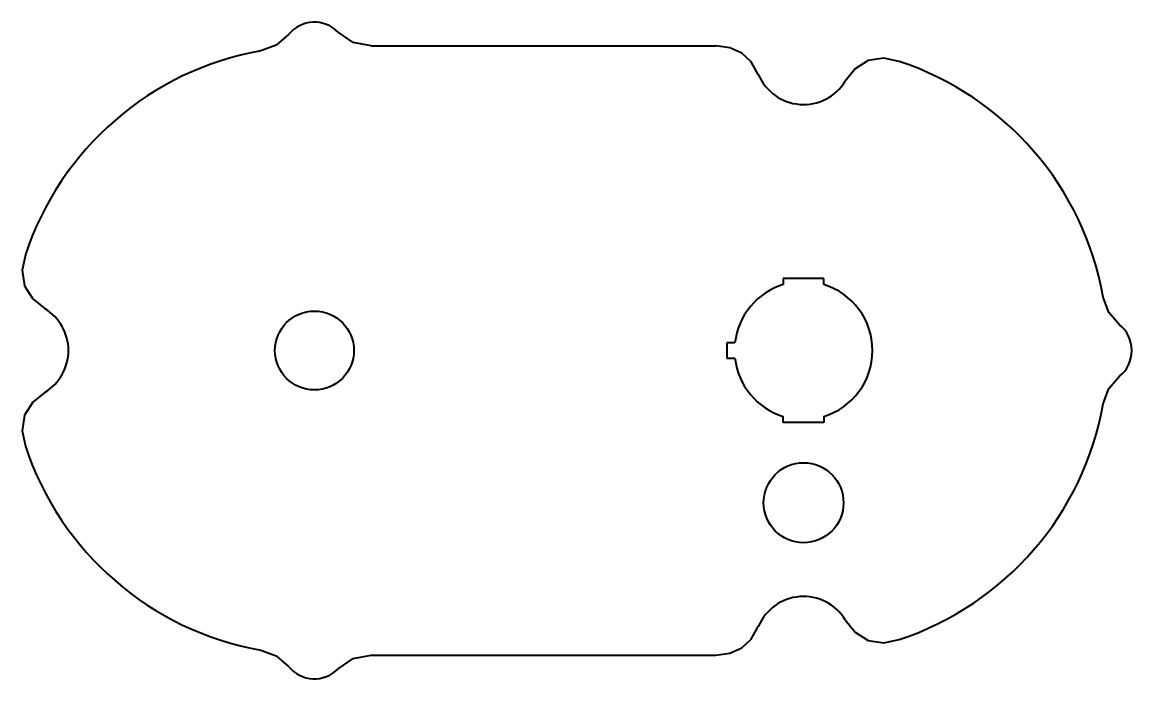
# Model space of a CAD drawing. Header units: inches. Extents: x -31 to 86, y -34 to 34.
import ezdxf

# ---------------------------------------------------------------- set-up
doc = ezdxf.new("R2010")
doc.units = ezdxf.units.IN
doc.header["$MEASUREMENT"] = 0
doc.layers.add('Visible', color=7, linetype='Continuous', lineweight=40)

msp = doc.modelspace()

# ---------------------------------------------------------------- linework, layer by layer
at = {"layer": 'Visible'}
for p, q in [((5.96, 32), (42.17, 32)), ((49.27, 7.55), (49.27, 6.93)), ((53.52, 7.55), (49.27, 7.55)), ((53.52, 6.93), (53.52, 7.55)), ((43.35, 0.8), (43.35, -0.8)), ((44.19, 0.8), (43.35, 0.8)), ((43.35, -0.8), (44.19, -0.8)), ((49.27, -7.55), (49.27, -6.93)), ((53.52, -6.93), (53.52, -7.55)), ((53.52, -7.55), (49.27, -7.55)), ((5.96, -32), (42.17, -32))]:
    msp.add_line(p, q, dxfattribs=at)
at = {"layer": 'Visible', "flags": 128}
for points in [[(-2.71, 33.21), (-4.01, 32.09), (-5.62, 31.5)], [(5.96, 32), (4.08, 32.36), (2.5, 33.45)], [(46.65, 29.02), (45.9, 30.32), (44.91, 31.25), (43.66, 31.81), (42.17, 32)], [(61.45, 30.38), (59.84, 30.71), (58.2, 30.46), (56.82, 29.61), (55.79, 28.31)], [(-30.38, 10.05), (-30.71, 8.44), (-30.46, 6.8), (-29.61, 5.42), (-28.31, 4.39)], [(84.61, 2.71), (83.49, 4.01), (82.9, 5.62)], [(82.9, -5.62), (83.49, -4.01), (84.61, -2.71)], [(-28.31, -4.39), (-29.6, -5.42), (-30.46, -6.8), (-30.71, -8.43), (-30.38, -10.05)], [(42.17, -32), (43.66, -31.81), (44.91, -31.25), (45.9, -30.32), (46.65, -29.02)], [(55.79, -28.31), (56.82, -29.6), (58.2, -30.46), (59.83, -30.71), (61.45, -30.38)], [(-5.62, -31.5), (-4.01, -32.09), (-2.71, -33.21)], [(2.5, -33.45), (4.08, -32.36), (5.96, -32)]]:
    msp.add_lwpolyline(points, dxfattribs=at)
at = {"layer": 'Visible'}
for centre, radius in [((0, 0), 4.15), ((51.4, -16), 4.2)]:
    msp.add_circle(centre, radius, dxfattribs=at)
for centre, radius, start, end in [((0, 31), 3.5, 44.4751, 140.8002), ((0, 0), 32, 100.1135, 161.6951), ((51.4, 0), 32, 10.1135, 71.6951), ((51.4, 31), 5.15, 202.6437, 328.5078), ((51.4, 0), 7.25, 107.0438, 173.6648), ((51.4, 0), 7.25, 287.0438, 72.9562), ((-31, 0), 5.15, 301.4922, 58.5078), ((82.4, 0), 3.5, 309.1998, 50.8002), ((51.4, 0), 7.25, 186.3352, 252.9562), ((51.4, 0), 32, 288.3049, 349.8865), ((0, 0), 32, 198.3049, 259.8865), ((51.4, -31), 5.15, 31.4922, 157.3563), ((0, -31), 3.5, 219.1998, 315.5249)]:
    msp.add_arc(centre, radius, start, end, dxfattribs=at)

doc.saveas('drawing.dxf')
